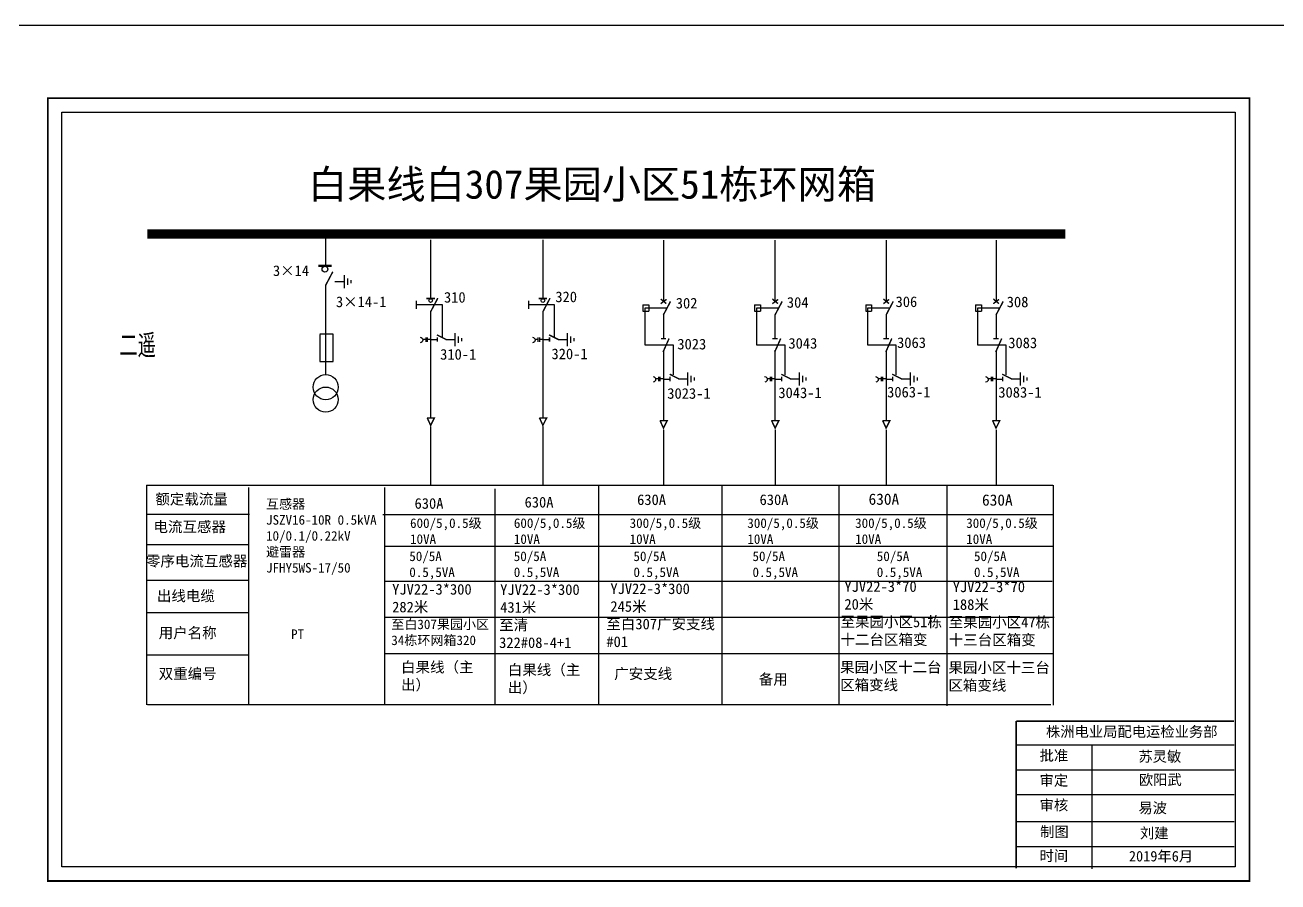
# Model space of a CAD drawing. Extents: x -194 to 226, y -192 to 105.
# Drawn here: x -59.5 to 71.3, y 15.7 to 105.1 of the extents above; entities that cross this region are included whole.
import ezdxf

# ---------------------------------------------------------------- set-up
doc = ezdxf.new("R2010")
doc.units = 0
doc.header["$LTSCALE"] = 0.774411
doc.linetypes.add('ACAD_ISO02W100', pattern=[15, 12, -3])
doc.linetypes.add('CENTER', pattern=[50.8, 31.75, -6.35, 6.35, -6.35])
doc.layers.get('0').update_dxf_attribs({"linetype": 'CONTINUOUS'})
doc.layers.add('2', color=7, linetype='CONTINUOUS')
doc.layers.add('3', color=7, linetype='CONTINUOUS')
doc.styles.add('hztxt_txtstyle_0.00_0_0', font='simkai.ttf')
doc.styles.add('hztxt_txtstyle_2.70_0_0', font='simkai.ttf', dxfattribs={"height": 2.7})
doc.styles.add('字体', font='', dxfattribs={"height": 2.5})
doc.styles.add('宋体', font='', dxfattribs={"width": 0.65})
doc.styles.get('字体').set_extended_font_data('SimSun')
doc.styles.get('宋体').set_extended_font_data('SimSun')

# ---------------------------------------------------------------- blocks, each defined once
blk = doc.blocks.new('JD')
for points in [[(-2, 0.2), (-2, -0.2), (2, 0.2), (2, -0.2)], [(1, -1.2), (1, -0.8), (-1, -1.2), (-1, -0.8)], [(-0.5, -1.8), (-0.5, -2.2), (0.5, -1.8), (0.5, -2.2)]]:
    blk.add_trace(points)

msp = doc.modelspace()

# ---------------------------------------------------------------- linework, layer by layer
at = {"color": 0}
for p, q in [((-194.22, 105.09), (225.78, 105.09)), ((-28.18, 83.28), (-28.18, 79.99)), ((-17.19, 82.68), (-17.19, 76.57)), ((-5.47, 82.68), (-5.47, 76.57)), ((7.11, 82.64), (7.11, 76.23)), ((18.77, 82.64), (18.77, 76.23)), ((30.37, 82.64), (30.37, 76.23)), ((41.85, 82.64), (41.85, 76.23)), ((-28.16, 77.96), (-28.16, 68.63)), ((-27.18, 78.33), (-26.24, 78.33)), ((-17.19, 75.2), (-17.19, 64.1)), ((-5.47, 75.2), (-5.47, 64.1)), ((4.98, 75.88), (5.58, 75.88)), ((4.98, 75.88), (4.98, 75.22)), ((4.98, 75.22), (5.58, 75.22)), ((5.58, 75.88), (5.58, 75.22)), ((7.11, 74.87), (7.11, 72.39)), ((16.64, 75.88), (17.24, 75.88)), ((16.64, 75.88), (16.64, 75.22)), ((16.64, 75.22), (17.24, 75.22)), ((17.24, 75.88), (17.24, 75.22)), ((18.77, 74.87), (18.77, 72.39)), ((28.24, 75.88), (28.84, 75.88)), ((28.24, 75.88), (28.24, 75.22)), ((28.24, 75.22), (28.84, 75.22)), ((28.84, 75.88), (28.84, 75.22)), ((30.37, 74.87), (30.37, 72.39)), ((39.72, 75.88), (40.32, 75.88)), ((39.72, 75.88), (39.72, 75.22)), ((39.72, 75.22), (40.32, 75.22)), ((40.32, 75.88), (40.32, 75.22)), ((41.85, 74.87), (41.85, 72.39)), ((-17.19, 72.26), (-16.5, 72.26)), ((-15.6, 72.28), (-14.66, 72.28)), ((-5.47, 72.26), (-4.78, 72.26)), ((-3.88, 72.28), (-2.94, 72.28)), ((7.11, 71.15), (7.11, 63.85)), ((18.77, 71.15), (18.77, 63.85)), ((30.37, 71.15), (30.37, 63.85)), ((41.85, 71.15), (41.85, 63.85)), ((7.11, 68.15), (7.81, 68.15)), ((8.71, 68.17), (9.65, 68.17)), ((18.77, 68.15), (19.46, 68.15)), ((20.37, 68.17), (21.31, 68.17)), ((30.37, 68.15), (31.06, 68.15)), ((31.96, 68.17), (32.91, 68.17)), ((41.85, 68.15), (42.54, 68.15)), ((43.44, 68.17), (44.38, 68.17)), ((-36.12, 54), (-46.82, 54)), ((-36.16, 50.85), (-46.86, 50.85)), ((-36.16, 47.14), (-46.86, 47.14)), ((-36.2, 43.75), (-46.9, 43.75)), ((-36.16, 39.34), (-46.86, 39.34))]:
    msp.add_line(p, q, dxfattribs=at)
at = {"color": 0, "linetype": 'ACAD_ISO02W100'}
for p, q in [((7.41, 75.53), (5.17, 75.53)), ((5.17, 75.53), (5.17, 71.72)), ((19.07, 75.53), (16.83, 75.53)), ((16.83, 75.53), (16.83, 71.72)), ((30.67, 75.53), (28.43, 75.53)), ((28.43, 75.53), (28.43, 71.72)), ((42.15, 75.53), (39.91, 75.53)), ((39.91, 75.53), (39.91, 71.72)), ((5.17, 71.72), (8.13, 71.72)), ((8.13, 71.72), (8.13, 68.58)), ((16.83, 71.72), (19.79, 71.72)), ((19.79, 71.72), (19.79, 68.58)), ((28.43, 71.72), (31.39, 71.72)), ((31.39, 71.72), (31.39, 68.58)), ((39.91, 71.72), (42.86, 71.72)), ((42.86, 71.72), (42.86, 68.58))]:
    msp.add_line(p, q, dxfattribs=at)
at = {"color": 0, "linetype": 'CENTER'}
for p, q in [((-17.19, 63.21), (-17.19, 57.07)), ((-5.47, 63.21), (-5.47, 57.07)), ((7.12, 62.86), (7.12, 57.1)), ((18.78, 62.86), (18.78, 57.1)), ((30.37, 62.86), (30.37, 57.1)), ((41.85, 62.86), (41.85, 57.1))]:
    msp.add_line(p, q, dxfattribs=at)
at = {"color": 0, "linetype": 'Continuous'}
for p, q in [((-46.88, 57.08), (47.78, 57.08)), ((-46.84, 34.14), (-46.84, 57.08)), ((-36.21, 56.84), (-36.21, 34.14)), ((-22.01, 56.84), (-22.01, 34.14)), ((-10.49, 56.68), (-10.49, 34.16)), ((0.34, 57.04), (0.34, 34.15)), ((13.23, 57.04), (13.23, 34.15)), ((25.43, 57.02), (25.43, 34.13)), ((36.7, 56.95), (36.7, 34.05)), ((47.83, 57.07), (47.83, 34.13)), ((-22.18, 54.02), (47.81, 54.02)), ((-22.01, 50.72), (47.83, 50.72)), ((-22.01, 47.04), (47.72, 47.04)), ((-22.01, 43.31), (47.91, 43.31)), ((-22.01, 39.52), (47.81, 39.52)), ((47.57, 34.14), (-46.77, 34.14)), ((43.96, 29.98), (66.71, 29.98)), ((51.86, 29.98), (51.86, 17.04)), ((43.96, 27.38), (66.71, 27.38)), ((43.96, 24.79), (66.71, 24.79)), ((43.96, 21.96), (66.71, 21.96)), ((43.96, 19.37), (66.71, 19.37))]:
    msp.add_line(p, q, dxfattribs=at)
at = {"color": 0, "linetype": 'Continuous', "const_width": 0.182}
msp.add_lwpolyline([(-57.17, 97.46), (68.31, 97.46), (68.31, 15.76), (-57.17, 15.76)], close=True, dxfattribs=at)
at = {"color": 0, "linetype": 'Continuous'}
msp.add_lwpolyline([(-55.7, 95.98), (66.83, 95.98), (66.83, 17.23), (-55.7, 17.23)], close=True, dxfattribs=at)
at = {"color": 0}
for points, const_width in [([(-46.77, 83.28), (49.08, 83.28)], 0.998), ([(-28.93, 79.95), (-27.53, 79.95)], 0.238), ([(-28.16, 77.92), (-27.41, 79.34)], 0.15), ([(-17.63, 76.55), (-16.75, 76.55)], 0.15), ([(-17.19, 75.17), (-16.44, 76.59)], 0.15), ([(-5.91, 76.55), (-5.03, 76.55)], 0.15), ([(-5.47, 75.17), (-4.72, 76.59)], 0.15), ([(6.83, 76.01), (7.44, 76.46)], 0.15), ([(6.84, 76.5), (7.42, 76.02)], 0.15), ([(7.11, 74.83), (7.86, 76.25)], 0.15), ([(18.49, 76.01), (19.1, 76.46)], 0.15), ([(18.49, 76.5), (19.08, 76.02)], 0.15), ([(18.77, 74.83), (19.52, 76.25)], 0.15), ([(30.09, 76.01), (30.69, 76.46)], 0.15), ([(30.09, 76.5), (30.68, 76.02)], 0.15), ([(30.37, 74.83), (31.12, 76.25)], 0.15), ([(41.57, 76.5), (42.15, 76.02)], 0.15), ([(41.56, 76.01), (42.17, 76.46)], 0.15), ([(41.85, 74.83), (42.6, 76.25)], 0.15), ([(-16.54, 72.76), (-15.54, 72.26)], 0.15), ([(-16.5, 72.49), (-16.5, 72.03)], 0.15), ([(-4.82, 72.76), (-3.82, 72.26)], 0.15), ([(-4.78, 72.49), (-4.78, 72.03)], 0.15), ([(6.85, 72.35), (7.4, 72.35)], 0.15), ([(7.08, 70.97), (7.71, 72.38)], 0.15), ([(18.5, 72.35), (19.06, 72.35)], 0.15), ([(18.74, 70.97), (19.37, 72.38)], 0.15), ([(30.1, 72.35), (30.66, 72.35)], 0.15), ([(30.34, 70.97), (30.97, 72.38)], 0.15), ([(41.58, 72.35), (42.13, 72.35)], 0.15), ([(41.82, 70.97), (42.45, 72.38)], 0.15), ([(7.77, 68.65), (8.77, 68.15)], 0.15), ([(7.81, 68.38), (7.81, 67.92)], 0.15), ([(19.43, 68.65), (20.42, 68.15)], 0.15), ([(19.46, 68.38), (19.46, 67.92)], 0.15), ([(31.02, 68.65), (32.02, 68.15)], 0.15), ([(31.06, 68.38), (31.06, 67.92)], 0.15), ([(42.5, 68.65), (43.5, 68.15)], 0.15), ([(42.54, 68.38), (42.54, 67.92)], 0.15), ([(-17.56, 64.08), (-16.8, 64.08), (-17.19, 63.31), (-17.55, 64.1)], 0.15), ([(-5.84, 64.08), (-5.08, 64.08), (-5.47, 63.31), (-5.83, 64.1)], 0.15), ([(6.75, 63.8), (7.51, 63.8), (7.12, 63.03), (6.76, 63.82)], 0.15), ([(18.4, 63.8), (19.17, 63.8), (18.78, 63.03), (18.41, 63.82)], 0.15), ([(30, 63.8), (30.76, 63.8), (30.37, 63.03), (30.01, 63.82)], 0.15), ([(41.48, 63.8), (42.24, 63.8), (41.85, 63.03), (41.49, 63.82)], 0.15)]:
    msp.add_lwpolyline(points, dxfattribs=dict(at, const_width=const_width))
for points in [[(-18.7, 76.32), (-18.7, 75.49)], [(-6.98, 76.32), (-6.98, 75.49)], [(-28.75, 72.79), (-28.75, 69.99), (-27.37, 69.99), (-27.37, 72.82), (-28.75, 72.82)], [(-17.7, 72.26), (-18.01, 72.26)], [(-17.7, 72.47), (-17.7, 72.02)], [(-17.56, 72.47), (-17.56, 72.02)], [(-17.19, 72.26), (-17.56, 72.26)], [(-5.98, 72.26), (-6.29, 72.26)], [(-5.98, 72.47), (-5.98, 72.02)], [(-5.84, 72.47), (-5.84, 72.02)], [(-5.47, 72.26), (-5.84, 72.26)], [(6.61, 68.16), (6.3, 68.16)], [(6.61, 68.37), (6.61, 67.92)], [(6.75, 68.37), (6.75, 67.92)], [(7.11, 68.16), (6.75, 68.16)], [(18.27, 68.16), (17.95, 68.16)], [(18.27, 68.37), (18.27, 67.92)], [(18.41, 68.37), (18.41, 67.92)], [(18.77, 68.16), (18.41, 68.16)], [(29.87, 68.16), (29.55, 68.16)], [(29.87, 68.37), (29.87, 67.92)], [(30.01, 68.37), (30.01, 67.92)], [(30.37, 68.16), (30.01, 68.16)], [(41.34, 68.16), (41.03, 68.16)], [(41.34, 68.37), (41.34, 67.92)], [(41.48, 68.37), (41.48, 67.92)], [(41.85, 68.16), (41.48, 68.16)]]:
    msp.add_lwpolyline(points, dxfattribs=at)
at = {"color": 0, "linetype": 'ACAD_ISO02W100'}
for points in [[(-15.96, 72.49), (-15.96, 75.9), (-18.7, 75.9)], [(-4.25, 72.49), (-4.25, 75.9), (-6.98, 75.9)]]:
    msp.add_lwpolyline(points, dxfattribs=at)
at = {"color": 0}
for points in [[(-18.28, 72.52, -0.877934), (-18.27, 71.91)], [(-6.56, 72.52, -0.877934), (-6.55, 71.91)], [(6.03, 68.42, -0.877934), (6.04, 67.81)], [(17.69, 68.42, -0.877934), (17.7, 67.81)], [(29.28, 68.42, -0.877934), (29.29, 67.81)], [(40.76, 68.42, -0.877934), (40.77, 67.81)]]:
    msp.add_lwpolyline(points, format="xyb", dxfattribs=at)
at = {"color": 0, "linetype": 'Continuous', "const_width": 0.182}
for points in [[(43.96, 32.45), (43.95, 17.08)], [(43.96, 32.45), (66.71, 32.45)]]:
    msp.add_lwpolyline(points, dxfattribs=at)
at = {"color": 0}
for centre, radius in [((-28.23, 79.61), 0.305), ((-17.19, 76.34), 0.192), ((-5.47, 76.34), 0.192)]:
    msp.add_circle(centre, radius, dxfattribs=at)
at = {"layer": '2', "color": 0}
for centre in [(-28.15, 67.3), (-28.15, 66)]:
    msp.add_circle(centre, 1.31, dxfattribs=at)

# ---------------------------------------------------------------- block references
at = {"color": 0, "xscale": 0.3494655254594932, "yscale": 0.3494655254594932, "zscale": 0.3494655254595134, "rotation": 90}
for p in [(-26.22, 78.3), (-14.64, 72.25), (-2.93, 72.25), (9.66, 68.15), (21.32, 68.15), (32.92, 68.15), (44.4, 68.15)]:
    msp.add_blockref('JD', p, dxfattribs=at)

# ---------------------------------------------------------------- texts
at = {"color": 0, "linetype": 'Continuous', "style": 'hztxt_txtstyle_2.70_0_0'}
for s, p in [('3×14', (-33.66, 78.9)), ('310', (-15.8, 76.12)), ('320', (-4.17, 76.17)), ('3×14-1', (-27.08, 75.65)), ('302', (8.41, 75.51)), ('304', (20.01, 75.59)), ('306', (31.36, 75.66)), ('308', (42.97, 75.64)), ('3023', (8.57, 71.24)), ('3043', (20.17, 71.32)), ('3063', (31.52, 71.39)), ('3083', (43.13, 71.37)), ('310-1', (-16.2, 70.17)), ('320-1', (-4.57, 70.22)), ('3023-1', (7.52, 66.09)), ('3043-1', (19.12, 66.16)), ('3063-1', (30.48, 66.23)), ('3083-1', (42.09, 66.21))]:
    msp.add_text(s, height=1.109, dxfattribs=at).set_placement(p)
at = {"color": 0, "linetype": 'Continuous', "attachment_point": 1}
for s, insert, char_height, width, style in [('白果线白307果园小区51栋环网箱', (-29.99, 89.97), 3, 90.5642, '字体'), ('{\\fSimSun|b0|i0|c134|p2;额定载流量}', (-45.94, 56.17), 1.1094, 17.8852, 'hztxt_txtstyle_2.70_0_0'), ('\\A1;{\\fSimSun|b0|i0|c134|p2;互感器\\PJSZV16-10R 0.5kVA\\P10/0.1/0.22kV\\P避雷器\\PJFHY5WS-17/50}', (-34.38, 55.61), 0.9985, 18.4113, 'hztxt_txtstyle_2.70_0_0'), ('{\\fSimSun|b0|i0|c134|p2;630A}', (-18.87, 55.72), 1.1094, 17.8852, 'hztxt_txtstyle_2.70_0_0'), ('{\\fSimSun|b0|i0|c134|p2;630A}', (-7.38, 55.85), 1.1094, 17.8852, 'hztxt_txtstyle_2.70_0_0'), ('{\\fSimSun|b0|i0|c134|p2;630A}', (4.37, 56.11), 1.1094, 17.8852, 'hztxt_txtstyle_2.70_0_0'), ('{\\fSimSun|b0|i0|c134|p2;630A}', (17.16, 56.11), 1.1094, 17.8852, 'hztxt_txtstyle_2.70_0_0'), ('{\\fSimSun|b0|i0|c134|p2;630A}', (28.54, 56.2), 1.1757, 9.454, 'hztxt_txtstyle_0.00_0_0'), ('{\\fSimSun|b0|i0|c134|p2;630A}', (40.39, 56.11), 1.1757, 9.454, 'hztxt_txtstyle_0.00_0_0'), ('\\A1;{\\fSimSun|b0|i0|c134|p2;600/5,0.5级\\P10VA}', (-19.34, 53.61), 0.9985, 18.4113, 'hztxt_txtstyle_2.70_0_0'), ('\\A1;{\\fSimSun|b0|i0|c134|p2;600/5,0.5级\\P10VA}', (-8.5, 53.61), 0.9985, 18.4113, 'hztxt_txtstyle_2.70_0_0'), ('\\A1;{\\fSimSun|b0|i0|c134|p2;300/5,0.5级\\P10VA}', (3.59, 53.61), 0.9985, 18.4113, 'hztxt_txtstyle_2.70_0_0'), ('\\A1;{\\fSimSun|b0|i0|c134|p2;300/5,0.5级\\P10VA}', (15.88, 53.61), 0.9985, 18.4113, 'hztxt_txtstyle_2.70_0_0'), ('\\A1;{\\fSimSun|b0|i0|c134|p2;300/5,0.5级\\P10VA}', (27.14, 53.61), 0.9985, 18.4113, 'hztxt_txtstyle_2.70_0_0'), ('\\A1;{\\fSimSun|b0|i0|c134|p2;300/5,0.5级\\P10VA}', (38.74, 53.61), 0.9985, 18.4113, 'hztxt_txtstyle_2.70_0_0'), ('{\\fSimSun|b0|i0|c134|p2;电流互感器}', (-46.13, 53.29), 1.1094, 17.8852, 'hztxt_txtstyle_2.70_0_0'), ('{\\fSimSun|b0|i0|c134|p2;零序电流互感器}', (-46.92, 49.71), 1.1094, 17.8852, 'hztxt_txtstyle_2.70_0_0'), ('{\\fSimSun|b0|i0|c134|p2;50/5A\\P0.5,5VA}', (-19.42, 50.15), 0.9985, 17.8852, 'hztxt_txtstyle_2.70_0_0'), ('{\\fSimSun|b0|i0|c134|p2;50/5A\\P0.5,5VA}', (-8.51, 50.15), 0.9985, 17.8852, 'hztxt_txtstyle_2.70_0_0'), ('{\\fSimSun|b0|i0|c134|p2;50/5A\\P0.5,5VA}', (3.99, 50.15), 0.9985, 17.8852, 'hztxt_txtstyle_2.70_0_0'), ('{\\fSimSun|b0|i0|c134|p2;50/5A\\P0.5,5VA}', (16.42, 50.15), 0.9985, 17.8852, 'hztxt_txtstyle_2.70_0_0'), ('{\\fSimSun|b0|i0|c134|p2;50/5A\\P0.5,5VA}', (29.4, 50.15), 0.9985, 17.8852, 'hztxt_txtstyle_2.70_0_0'), ('{\\fSimSun|b0|i0|c134|p2;50/5A\\P0.5,5VA}', (39.55, 50.15), 0.9985, 17.8852, 'hztxt_txtstyle_2.70_0_0'), ('{\\fSimSun|b0|i0|c134|p2;YJV22-3*70\\P20米}', (26.02, 47.05), 1.1094, 17.8852, 'hztxt_txtstyle_2.70_0_0'), ('{\\fSimSun|b0|i0|c134|p2;YJV22-3*70\\P188米}', (37.33, 47.02), 1.1094, 17.8852, 'hztxt_txtstyle_2.70_0_0'), ('{\\fSimSun|b0|i0|c134|p2;出线电缆}', (-45.78, 46.07), 1.1094, 17.8852, 'hztxt_txtstyle_2.70_0_0'), ('{\\fSimSun|b0|i0|c134|p2;YJV22-3*300\\P282米}', (-21.21, 46.76), 1.1094, 17.8852, 'hztxt_txtstyle_2.70_0_0'), ('{\\fSimSun|b0|i0|c134|p2;YJV22-3*300\\P431米}', (-9.93, 46.73), 1.1094, 17.8852, 'hztxt_txtstyle_2.70_0_0'), ('{\\fSimSun|b0|i0|c134|p2;YJV22-3*300\\P245米}', (1.58, 46.82), 1.1094, 17.8852, 'hztxt_txtstyle_2.70_0_0'), ('{\\fSimSun|b0|i0|c134|p2;至白307果园小区34栋环网箱320}', (-21.3, 43.05), 0.9985, 10.6499, 'hztxt_txtstyle_2.70_0_0'), ('{\\fSimSun|b0|i0|c134|p2;至清322#08-4+1}', (-10.04, 43.04), 1.1094, 9.7676, 'hztxt_txtstyle_2.70_0_0'), ('{\\fSimSun|b0|i0|c134|p2;至白307广安支线#01}', (1.16, 43.14), 1.1094, 11.3623, 'hztxt_txtstyle_2.70_0_0'), ('{\\fSimSun|b0|i0|c134|p2;至果园小区51栋十二台区箱变}', (25.61, 43.36), 1.1094, 11.3623, 'hztxt_txtstyle_2.70_0_0'), ('{\\fSimSun|b0|i0|c134|p2;至果园小区47栋十三台区箱变}', (36.91, 43.33), 1.1094, 11.3623, 'hztxt_txtstyle_2.70_0_0'), ('{\\fSimSun|b0|i0|c134|p2;用户名称}', (-45.59, 42.22), 1.1094, 17.8852, 'hztxt_txtstyle_2.70_0_0'), ('{\\fSimSun|b0|i0|c134|p2;PT}', (-31.77, 42.02), 1.0024, 7.7986, 'hztxt_txtstyle_0.00_0_0'), ('{\\fSimSun|b0|i0|c134|p2;双重编号}', (-45.59, 37.96), 1.1094, 17.8852, 'hztxt_txtstyle_2.70_0_0'), ('{\\fSimSun|b0|i0|c134|p2;白果线（主出）}', (-20.28, 38.64), 1.1094, 9.6036, 'hztxt_txtstyle_2.70_0_0'), ('{\\fSimSun|b0|i0|c134|p2;白果线（主出）}', (-9.13, 38.36), 1.1094, 9.6036, 'hztxt_txtstyle_2.70_0_0'), ('{\\fSimSun|b0|i0|c134|p2;广安支线}', (1.98, 37.95), 1.1094, 11.3623, 'hztxt_txtstyle_2.70_0_0'), ('{\\fSimSun|b0|i0|c134|p2;果园小区十二台区箱变线}', (25.57, 38.63), 1.1094, 11.3623, 'hztxt_txtstyle_2.70_0_0'), ('{\\fSimSun|b0|i0|c134|p2;果园小区十三台区箱变线}', (36.88, 38.59), 1.1094, 11.3623, 'hztxt_txtstyle_2.70_0_0'), ('{\\fSimSun|b0|i0|c134|p2;备用}', (17.08, 37.37), 1.1094, 17.8852, 'hztxt_txtstyle_2.70_0_0'), ('株洲电业局配电运检业务部', (47.07, 31.9), 1.0944, 29.9201, '字体'), ('{\\fKaiTi_GB2312|b0|i0|c134|p49;批准}', (46.4, 29.41), 1.0944, 8.5588, '字体'), ('苏灵敏', (56.72, 29.31), 1.094, 8.5588, '字体'), ('\\f\uffbfﾬￌﾣﾤ_GB2312|b0|i0|c134|p49;审定', (46.4, 26.81), 1.0944, 8.5588, '字体'), ('欧阳武', (56.77, 26.88), 1.094, 8.5588, '字体'), ('\\f\uffbfﾬￌﾣﾤ_GB2312|b0|i0|c134|p49;审核', (46.4, 24.23), 1.0944, 8.5588, '字体'), ('易波', (56.72, 23.94), 1.094, 8.5588, '字体'), ('\\f\uffbfﾬￌﾣﾤ_GB2312|b0|i0|c134|p49;制图', (46.46, 21.45), 1.0944, 8.5588, '字体'), ('刘建', (56.88, 21.31), 1.094, 8.5588, '字体'), ('\\f\uffbfﾬￌﾣﾤ_GB2312|b0|i0|c134|p49;时间', (46.4, 18.94), 1.0944, 8.5588, '字体'), ('2019年6月', (55.73, 18.9), 1.094, 16.0081, '字体')]:
    msp.add_mtext(s, dxfattribs=dict(at, insert=insert, char_height=char_height, width=width, style=style))
at = {"layer": '3', "color": 0, "style": '宋体', "width": 0.65}
msp.add_text('二遥', height=2.143, dxfattribs=at).set_placement((-49.69, 70.63, -0.03))

doc.saveas('drawing.dxf')
